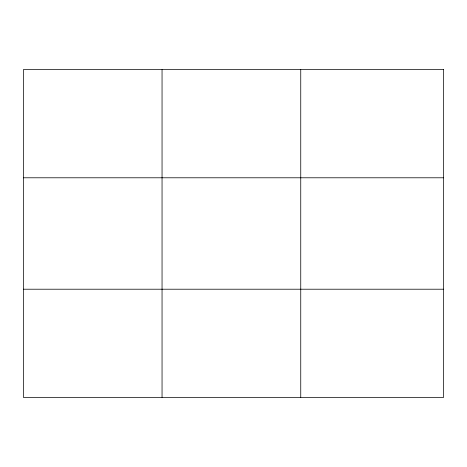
<?xml version="1.0" encoding="UTF-8"?>
<svg xmlns="http://www.w3.org/2000/svg" width="467" height="467" viewBox="0 0 467 467"><rect width="100%" height="100%" fill="white"/><g stroke="black" fill="none" stroke-linecap="round" stroke-linejoin="round"><path stroke-width="0.7" d="M162.049 69.641L162.049 397.359M300.748 69.641L300.748 397.359M23.35 177.787L443.65 177.787M23.35 289.213L443.65 289.213M443.65 69.641L443.65 397.359L23.35 397.359L23.35 69.641L443.65 69.641"/></g></svg>
